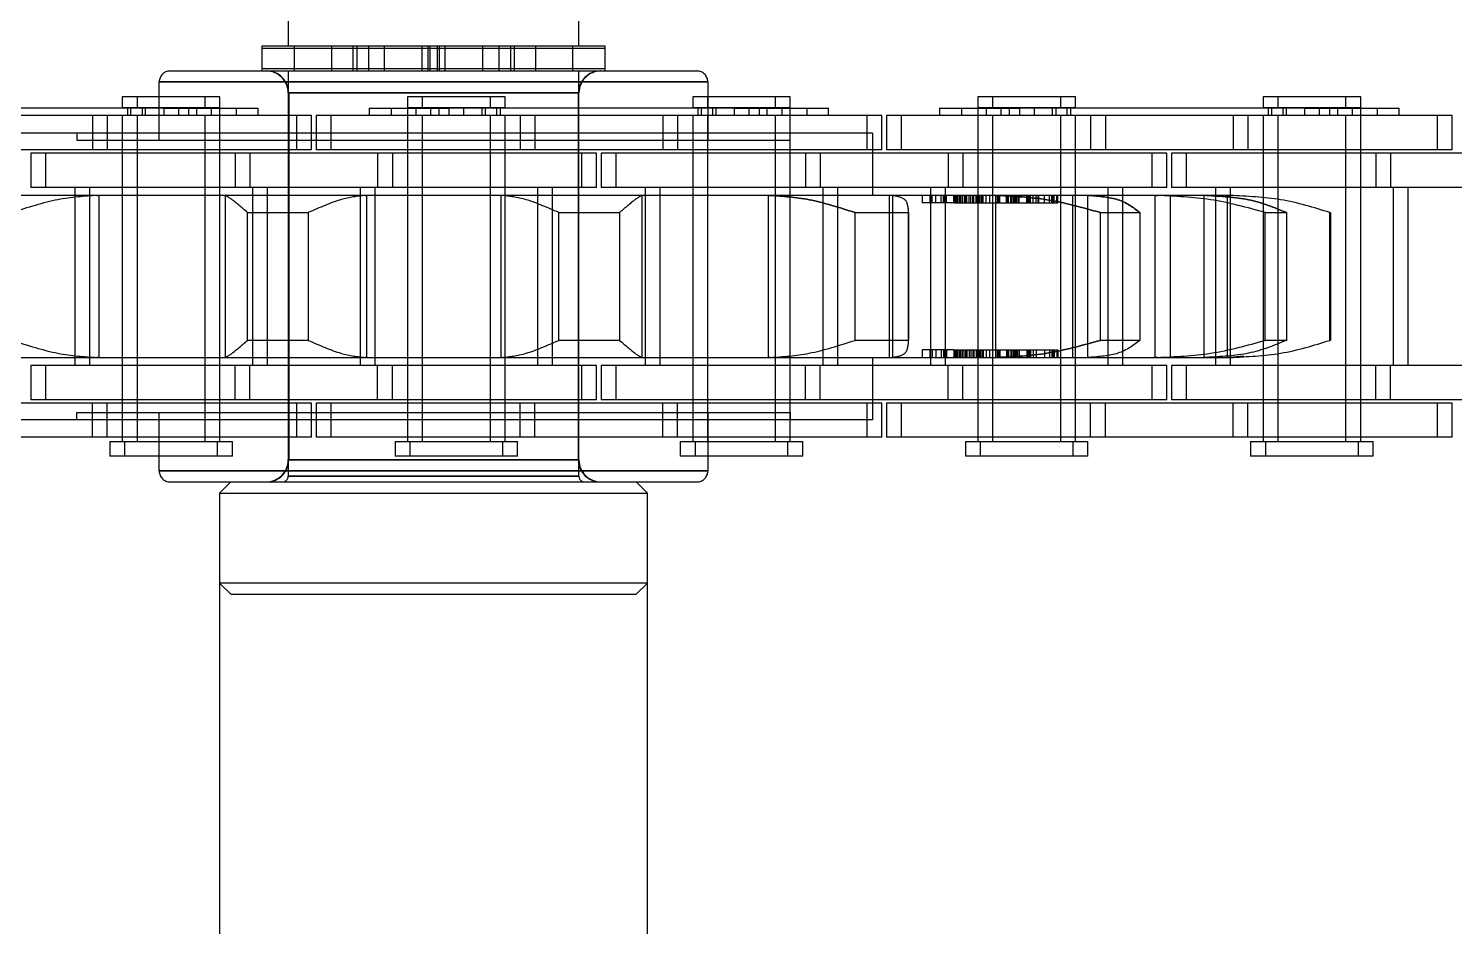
# Model space of a CAD drawing. Header units: metres. Extents: x 0 to 21025, y 0 to 14850.
# Drawn here: x 4193.2 to 4256.7, y 9272.5 to 9312.4 of the extents above; entities that cross this region are included whole.
import ezdxf

# ---------------------------------------------------------------- set-up
doc = ezdxf.new("R2010")
doc.units = ezdxf.units.M
doc.header["$LTSCALE"] = 25
doc.linetypes.add('HIDDEN2', pattern=[4.7625, 3.175, -1.5875])
doc.layers.add('ST1', color=7, linetype='HIDDEN2')

msp = doc.modelspace()

# ---------------------------------------------------------------- linework, layer by layer
at = {"layer": 'ST1'}
for p, q in [((4204.774, 9315.884), (4204.774, 9311.629)), ((4217.724, 9311.629), (4217.724, 9315.884)), ((4218.892, 9311.629), (4203.605, 9311.629)), ((4203.605, 9311.629), (4203.605, 9310.629)), ((4218.892, 9311.529), (4203.605, 9311.529)), ((4205.049, 9311.629), (4205.049, 9310.529)), ((4205.049, 9311.629), (4205.049, 9310.629)), ((4206.702, 9311.629), (4206.702, 9310.629)), ((4206.702, 9311.529), (4206.702, 9310.529)), ((4207.653, 9311.629), (4207.653, 9310.629)), ((4207.653, 9311.529), (4207.653, 9310.529)), ((4207.828, 9311.629), (4207.828, 9310.629)), ((4207.828, 9311.529), (4207.828, 9310.529)), ((4208.345, 9311.629), (4208.345, 9310.629)), ((4208.345, 9311.529), (4208.345, 9310.529)), ((4209.049, 9311.629), (4209.049, 9310.629)), ((4210.749, 9310.629), (4210.749, 9311.629)), ((4210.999, 9311.629), (4210.999, 9310.629)), ((4211.087, 9311.629), (4211.087, 9310.629)), ((4211.41, 9311.629), (4211.41, 9310.629)), ((4211.499, 9311.629), (4211.499, 9310.629)), ((4211.749, 9311.629), (4211.749, 9310.629)), ((4213.449, 9310.629), (4213.449, 9311.629)), ((4214.153, 9311.629), (4214.153, 9310.629)), ((4214.153, 9311.529), (4214.153, 9310.529)), ((4214.67, 9311.629), (4214.67, 9310.629)), ((4214.67, 9311.529), (4214.67, 9310.529)), ((4214.845, 9311.629), (4214.845, 9310.629)), ((4214.845, 9311.529), (4214.845, 9310.529)), ((4215.796, 9311.629), (4215.796, 9310.629)), ((4215.796, 9311.529), (4215.796, 9310.529)), ((4217.449, 9310.529), (4217.449, 9311.629)), ((4217.449, 9310.629), (4217.449, 9311.629)), ((4218.892, 9310.629), (4218.892, 9311.629)), ((4199.522, 9310.529), (4222.975, 9310.529)), ((4218.892, 9310.629), (4203.605, 9310.629)), ((4203.605, 9310.629), (4203.605, 9310.529)), ((4204.774, 9310.529), (4204.774, 9292.489)), ((4209.049, 9310.629), (4209.049, 9310.529)), ((4210.749, 9310.529), (4210.749, 9310.629)), ((4210.999, 9310.629), (4210.999, 9310.529)), ((4211.087, 9310.629), (4211.087, 9310.529)), ((4211.41, 9310.629), (4211.41, 9310.529)), ((4211.499, 9310.629), (4211.499, 9310.529)), ((4211.749, 9310.629), (4211.749, 9310.529)), ((4213.449, 9310.529), (4213.449, 9310.629)), ((4217.724, 9292.489), (4217.724, 9310.529)), ((4218.892, 9310.529), (4218.892, 9310.629)), ((4199.034, 9310.04), (4223.464, 9310.04)), ((4199.034, 9307.44), (4199.034, 9310.04)), ((4223.464, 9310.04), (4199.034, 9310.04)), ((4199.034, 9310.04), (4223.464, 9310.04)), ((4223.464, 9310.04), (4199.034, 9310.04)), ((4223.464, 9310.04), (4223.464, 9307.44)), ((4201.08, 9309.384), (4197.39, 9309.384)), ((4197.39, 9309.384), (4197.39, 9308.91)), ((4198.045, 9309.384), (4198.045, 9308.91)), ((4201.735, 9309.384), (4201.08, 9309.384)), ((4201.08, 9308.91), (4201.08, 9309.384)), ((4201.735, 9308.91), (4201.735, 9309.384)), ((4204.774, 9309.551), (4204.774, 9293.216)), ((4217.699, 9309.551), (4204.798, 9309.551)), ((4204.798, 9309.551), (4204.798, 9293.216)), ((4204.798, 9309.551), (4217.699, 9309.551)), ((4217.699, 9309.551), (4204.798, 9309.551)), ((4204.798, 9309.551), (4217.699, 9309.551)), ((4213.78, 9309.384), (4210.09, 9309.384)), ((4210.09, 9309.384), (4210.09, 9308.91)), ((4210.745, 9309.384), (4210.745, 9308.91)), ((4214.435, 9309.384), (4213.78, 9309.384)), ((4213.78, 9308.91), (4213.78, 9309.384)), ((4214.435, 9308.91), (4214.435, 9309.384)), ((4217.699, 9293.216), (4217.699, 9309.551)), ((4217.724, 9293.216), (4217.724, 9309.551)), ((4226.48, 9309.384), (4222.79, 9309.384)), ((4222.79, 9309.384), (4222.79, 9308.91)), ((4223.445, 9309.384), (4223.445, 9308.91)), ((4227.135, 9309.384), (4226.48, 9309.384)), ((4226.48, 9308.91), (4226.48, 9309.384)), ((4227.135, 9308.91), (4227.135, 9309.384)), ((4239.18, 9309.384), (4235.49, 9309.384)), ((4235.49, 9309.384), (4235.49, 9308.91)), ((4236.145, 9309.384), (4236.145, 9308.91)), ((4239.835, 9309.384), (4239.18, 9309.384)), ((4239.18, 9308.91), (4239.18, 9309.384)), ((4239.835, 9308.91), (4239.835, 9309.384)), ((4251.88, 9309.384), (4248.19, 9309.384)), ((4248.19, 9309.384), (4248.19, 9308.91)), ((4248.845, 9309.384), (4248.845, 9308.91)), ((4252.535, 9309.384), (4251.88, 9309.384)), ((4251.88, 9308.91), (4251.88, 9309.384)), ((4252.535, 9308.91), (4252.535, 9309.384)), ((4199.235, 9308.873), (4186.535, 9308.873)), ((4196.06, 9308.541), (4189.71, 9308.541)), ((4196.06, 9308.541), (4196.06, 9307.021)), ((4205.155, 9308.541), (4196.06, 9308.541)), ((4196.715, 9308.541), (4196.715, 9307.021)), ((4197.39, 9308.91), (4201.08, 9308.91)), ((4197.39, 9308.541), (4197.39, 9307.021)), ((4197.39, 9308.541), (4197.39, 9294.042)), ((4197.616, 9308.873), (4197.616, 9308.541)), ((4197.759, 9308.91), (4197.759, 9308.541)), ((4198.045, 9308.541), (4198.045, 9307.021)), ((4198.045, 9308.541), (4198.045, 9294.042)), ((4198.271, 9308.873), (4198.271, 9308.541)), ((4198.414, 9308.91), (4198.414, 9308.541)), ((4199.235, 9308.873), (4199.235, 9308.541)), ((4199.235, 9308.873), (4202.466, 9308.873)), ((4199.89, 9308.873), (4199.89, 9308.541)), ((4200.342, 9308.873), (4200.342, 9308.541)), ((4200.711, 9308.541), (4200.711, 9308.91)), ((4201.08, 9308.91), (4201.735, 9308.91)), ((4201.08, 9307.021), (4201.08, 9308.541)), ((4201.08, 9294.042), (4201.08, 9308.541)), ((4201.366, 9308.541), (4201.366, 9308.91)), ((4201.735, 9307.021), (4201.735, 9308.873)), ((4201.735, 9294.042), (4201.735, 9308.541)), ((4202.466, 9308.873), (4202.466, 9308.541)), ((4202.466, 9308.873), (4203.442, 9308.873)), ((4203.442, 9308.541), (4203.442, 9308.873)), ((4205.81, 9308.541), (4205.155, 9308.541)), ((4205.155, 9307.021), (4205.155, 9308.541)), ((4205.81, 9307.021), (4205.81, 9308.541)), ((4215.11, 9308.541), (4206.015, 9308.541)), ((4206.015, 9308.541), (4206.015, 9307.021)), ((4206.67, 9308.541), (4206.67, 9307.021)), ((4208.383, 9308.873), (4211.935, 9308.873)), ((4208.383, 9308.873), (4208.383, 9308.541)), ((4209.359, 9308.873), (4209.359, 9308.541)), ((4210.09, 9308.91), (4213.78, 9308.91)), ((4210.09, 9308.873), (4210.09, 9307.021)), ((4210.09, 9308.541), (4210.09, 9294.042)), ((4210.459, 9308.91), (4210.459, 9308.541)), ((4210.745, 9308.541), (4210.745, 9307.021)), ((4210.745, 9308.541), (4210.745, 9294.042)), ((4211.114, 9308.91), (4211.114, 9308.541)), ((4211.483, 9308.873), (4211.483, 9308.541)), ((4211.935, 9308.873), (4211.935, 9308.541)), ((4224.635, 9308.873), (4211.935, 9308.873)), ((4212.59, 9308.873), (4212.59, 9308.541)), ((4213.411, 9308.541), (4213.411, 9308.91)), ((4213.554, 9308.873), (4213.554, 9308.541)), ((4213.78, 9308.91), (4214.435, 9308.91)), ((4213.78, 9307.021), (4213.78, 9308.541)), ((4213.78, 9294.042), (4213.78, 9308.541)), ((4214.066, 9308.541), (4214.066, 9308.91)), ((4214.209, 9308.873), (4214.209, 9308.541)), ((4214.435, 9307.021), (4214.435, 9308.541)), ((4214.435, 9294.042), (4214.435, 9308.541)), ((4215.11, 9308.541), (4215.11, 9307.021)), ((4221.46, 9308.541), (4215.11, 9308.541)), ((4215.765, 9308.541), (4215.765, 9307.021)), ((4221.46, 9308.541), (4221.46, 9307.021)), ((4230.555, 9308.541), (4221.46, 9308.541)), ((4222.115, 9308.541), (4222.115, 9307.021)), ((4222.79, 9308.91), (4226.48, 9308.91)), ((4222.79, 9308.541), (4222.79, 9307.021)), ((4222.79, 9308.541), (4222.79, 9294.042)), ((4223.016, 9308.873), (4223.016, 9308.541)), ((4223.159, 9308.91), (4223.159, 9308.541)), ((4223.445, 9308.541), (4223.445, 9307.021)), ((4223.445, 9308.541), (4223.445, 9294.042)), ((4223.671, 9308.873), (4223.671, 9308.541)), ((4223.814, 9308.91), (4223.814, 9308.541)), ((4224.635, 9308.873), (4224.635, 9308.541)), ((4224.635, 9308.873), (4227.866, 9308.873)), ((4225.29, 9308.873), (4225.29, 9308.541)), ((4225.742, 9308.873), (4225.742, 9308.541)), ((4226.111, 9308.541), (4226.111, 9308.91)), ((4226.48, 9308.91), (4227.135, 9308.91)), ((4226.48, 9307.021), (4226.48, 9308.541)), ((4226.48, 9294.042), (4226.48, 9308.541)), ((4226.766, 9308.541), (4226.766, 9308.91)), ((4227.135, 9307.021), (4227.135, 9308.873)), ((4227.135, 9294.042), (4227.135, 9308.541)), ((4227.866, 9308.873), (4227.866, 9308.541)), ((4227.866, 9308.873), (4228.842, 9308.873)), ((4228.842, 9308.541), (4228.842, 9308.873)), ((4231.21, 9308.541), (4230.555, 9308.541)), ((4230.555, 9307.021), (4230.555, 9308.541)), ((4231.21, 9307.021), (4231.21, 9308.541)), ((4240.51, 9308.541), (4231.415, 9308.541)), ((4231.415, 9308.541), (4231.415, 9307.021)), ((4232.07, 9308.541), (4232.07, 9307.021)), ((4233.783, 9308.873), (4237.335, 9308.873)), ((4233.783, 9308.873), (4233.783, 9308.541)), ((4234.759, 9308.873), (4234.759, 9308.541)), ((4235.49, 9308.91), (4239.18, 9308.91)), ((4235.49, 9308.873), (4235.49, 9307.021)), ((4235.49, 9308.541), (4235.49, 9294.042)), ((4235.859, 9308.91), (4235.859, 9308.541)), ((4236.145, 9308.541), (4236.145, 9307.021)), ((4236.145, 9308.541), (4236.145, 9294.042)), ((4236.514, 9308.91), (4236.514, 9308.541)), ((4236.883, 9308.873), (4236.883, 9308.541)), ((4237.335, 9308.873), (4237.335, 9308.541)), ((4250.035, 9308.873), (4237.335, 9308.873)), ((4237.99, 9308.873), (4237.99, 9308.541)), ((4238.811, 9308.541), (4238.811, 9308.91)), ((4238.954, 9308.873), (4238.954, 9308.541)), ((4239.18, 9308.91), (4239.835, 9308.91)), ((4239.18, 9307.021), (4239.18, 9308.541)), ((4239.18, 9294.042), (4239.18, 9308.541)), ((4239.466, 9308.541), (4239.466, 9308.91)), ((4239.609, 9308.873), (4239.609, 9308.541)), ((4239.835, 9307.021), (4239.835, 9308.541)), ((4239.835, 9294.042), (4239.835, 9308.541)), ((4240.51, 9308.541), (4240.51, 9307.021)), ((4246.86, 9308.541), (4240.51, 9308.541)), ((4241.165, 9308.541), (4241.165, 9307.021)), ((4246.86, 9308.541), (4246.86, 9307.021)), ((4255.955, 9308.541), (4246.86, 9308.541)), ((4247.515, 9308.541), (4247.515, 9307.021)), ((4248.19, 9308.91), (4251.88, 9308.91)), ((4248.19, 9308.541), (4248.19, 9307.021)), ((4248.19, 9308.541), (4248.19, 9294.042)), ((4248.416, 9308.873), (4248.416, 9308.541)), ((4248.559, 9308.91), (4248.559, 9308.541)), ((4248.845, 9308.541), (4248.845, 9307.021)), ((4248.845, 9308.541), (4248.845, 9294.042)), ((4249.071, 9308.873), (4249.071, 9308.541)), ((4249.214, 9308.91), (4249.214, 9308.541)), ((4250.035, 9308.873), (4250.035, 9308.541)), ((4250.035, 9308.873), (4253.266, 9308.873)), ((4250.69, 9308.873), (4250.69, 9308.541)), ((4251.142, 9308.873), (4251.142, 9308.541)), ((4251.511, 9308.541), (4251.511, 9308.91)), ((4251.88, 9308.91), (4252.535, 9308.91)), ((4251.88, 9307.021), (4251.88, 9308.541)), ((4251.88, 9294.042), (4251.88, 9308.541)), ((4252.166, 9308.541), (4252.166, 9308.91)), ((4252.535, 9307.021), (4252.535, 9308.873)), ((4252.535, 9294.042), (4252.535, 9308.541)), ((4253.266, 9308.873), (4253.266, 9308.541)), ((4253.266, 9308.873), (4254.242, 9308.873)), ((4254.242, 9308.541), (4254.242, 9308.873)), ((4256.61, 9308.541), (4255.955, 9308.541)), ((4255.955, 9307.021), (4255.955, 9308.541)), ((4256.61, 9307.021), (4256.61, 9308.541)), ((4230.793, 9307.759), (4191.705, 9307.759)), ((4195.369, 9307.759), (4195.369, 9307.44)), ((4227.128, 9307.44), (4195.369, 9307.44)), ((4227.128, 9307.44), (4227.128, 9307.759)), ((4230.793, 9307.759), (4230.793, 9304.989)), ((4196.06, 9307.021), (4189.71, 9307.021)), ((4202.41, 9306.869), (4193.315, 9306.869)), ((4193.315, 9306.869), (4193.315, 9305.349)), ((4193.97, 9306.869), (4193.97, 9305.349)), ((4205.155, 9307.021), (4196.06, 9307.021)), ((4197.39, 9306.869), (4197.39, 9305.349)), ((4198.045, 9306.869), (4198.045, 9305.349)), ((4201.08, 9305.349), (4201.08, 9306.869)), ((4201.735, 9305.349), (4201.735, 9306.869)), ((4202.41, 9306.869), (4202.41, 9305.349)), ((4208.76, 9306.869), (4202.41, 9306.869)), ((4203.065, 9306.869), (4203.065, 9305.349)), ((4205.81, 9307.021), (4205.155, 9307.021)), ((4215.11, 9307.021), (4206.015, 9307.021)), ((4208.76, 9306.869), (4208.76, 9305.349)), ((4217.855, 9306.869), (4208.76, 9306.869)), ((4209.415, 9306.869), (4209.415, 9305.349)), ((4210.09, 9306.869), (4210.09, 9305.349)), ((4210.745, 9306.869), (4210.745, 9305.349)), ((4213.78, 9305.349), (4213.78, 9306.869)), ((4214.435, 9305.349), (4214.435, 9306.869)), ((4221.46, 9307.021), (4215.11, 9307.021)), ((4218.51, 9306.869), (4217.855, 9306.869)), ((4217.855, 9305.349), (4217.855, 9306.869)), ((4218.51, 9305.349), (4218.51, 9306.869)), ((4227.81, 9306.869), (4218.715, 9306.869)), ((4218.715, 9306.869), (4218.715, 9305.349)), ((4219.37, 9306.869), (4219.37, 9305.349)), ((4230.555, 9307.021), (4221.46, 9307.021)), ((4222.79, 9306.869), (4222.79, 9305.349)), ((4223.445, 9306.869), (4223.445, 9305.349)), ((4226.48, 9305.349), (4226.48, 9306.869)), ((4227.135, 9305.349), (4227.135, 9306.869)), ((4227.81, 9306.869), (4227.81, 9305.349)), ((4234.16, 9306.869), (4227.81, 9306.869)), ((4228.465, 9306.869), (4228.465, 9305.349)), ((4231.21, 9307.021), (4230.555, 9307.021)), ((4240.51, 9307.021), (4231.415, 9307.021)), ((4234.16, 9306.869), (4234.16, 9305.349)), ((4243.255, 9306.869), (4234.16, 9306.869)), ((4234.815, 9306.869), (4234.815, 9305.349)), ((4235.49, 9306.869), (4235.49, 9305.349)), ((4236.145, 9306.869), (4236.145, 9305.349)), ((4239.18, 9305.349), (4239.18, 9306.869)), ((4239.835, 9305.349), (4239.835, 9306.869)), ((4246.86, 9307.021), (4240.51, 9307.021)), ((4243.91, 9306.869), (4243.255, 9306.869)), ((4243.255, 9305.349), (4243.255, 9306.869)), ((4243.91, 9305.349), (4243.91, 9306.869)), ((4253.21, 9306.869), (4244.115, 9306.869)), ((4244.115, 9306.869), (4244.115, 9305.349)), ((4244.77, 9306.869), (4244.77, 9305.349)), ((4255.955, 9307.021), (4246.86, 9307.021)), ((4248.19, 9306.869), (4248.19, 9305.349)), ((4248.845, 9306.869), (4248.845, 9305.349)), ((4251.88, 9305.349), (4251.88, 9306.869)), ((4252.535, 9305.349), (4252.535, 9306.869)), ((4253.21, 9306.869), (4253.21, 9305.349)), ((4259.56, 9306.869), (4253.21, 9306.869)), ((4253.865, 9306.869), (4253.865, 9305.349)), ((4256.61, 9307.021), (4255.955, 9307.021)), ((4202.41, 9305.349), (4193.315, 9305.349)), ((4195.275, 9305.349), (4195.275, 9297.419)), ((4195.93, 9305.349), (4195.93, 9297.419)), ((4197.39, 9305.349), (4197.39, 9297.419)), ((4198.045, 9305.349), (4198.045, 9297.419)), ((4201.08, 9297.419), (4201.08, 9305.349)), ((4201.735, 9297.419), (4201.735, 9305.349)), ((4208.76, 9305.349), (4202.41, 9305.349)), ((4203.195, 9297.419), (4203.195, 9305.349)), ((4203.85, 9297.419), (4203.85, 9305.349)), ((4207.975, 9305.349), (4207.975, 9297.419)), ((4208.63, 9305.349), (4208.63, 9297.419)), ((4217.855, 9305.349), (4208.76, 9305.349)), ((4210.09, 9305.349), (4210.09, 9297.419)), ((4210.745, 9305.349), (4210.745, 9297.419)), ((4213.78, 9297.419), (4213.78, 9305.349)), ((4214.435, 9297.419), (4214.435, 9305.349)), ((4215.895, 9297.419), (4215.895, 9305.349)), ((4216.55, 9297.419), (4216.55, 9305.349)), ((4218.51, 9305.349), (4217.855, 9305.349)), ((4227.81, 9305.349), (4218.715, 9305.349)), ((4220.675, 9305.349), (4220.675, 9297.419)), ((4221.33, 9305.349), (4221.33, 9297.419)), ((4222.79, 9305.349), (4222.79, 9297.419)), ((4223.445, 9305.349), (4223.445, 9297.419)), ((4226.48, 9297.419), (4226.48, 9305.349)), ((4227.135, 9297.419), (4227.135, 9305.349)), ((4234.16, 9305.349), (4227.81, 9305.349)), ((4228.595, 9297.419), (4228.595, 9305.349)), ((4229.25, 9297.419), (4229.25, 9305.349)), ((4233.375, 9305.349), (4233.375, 9297.419)), ((4234.03, 9305.349), (4234.03, 9297.419)), ((4243.255, 9305.349), (4234.16, 9305.349)), ((4235.49, 9305.349), (4235.49, 9297.419)), ((4236.145, 9305.349), (4236.145, 9297.419)), ((4239.18, 9297.419), (4239.18, 9305.349)), ((4239.835, 9297.419), (4239.835, 9305.349)), ((4241.295, 9297.419), (4241.295, 9305.349)), ((4241.95, 9297.419), (4241.95, 9305.349)), ((4243.91, 9305.349), (4243.255, 9305.349)), ((4253.21, 9305.349), (4244.115, 9305.349)), ((4246.075, 9305.349), (4246.075, 9297.419)), ((4246.73, 9305.349), (4246.73, 9297.419)), ((4248.19, 9305.349), (4248.19, 9297.419)), ((4248.845, 9305.349), (4248.845, 9297.419)), ((4251.88, 9297.419), (4251.88, 9305.349)), ((4252.535, 9297.419), (4252.535, 9305.349)), ((4259.56, 9305.349), (4253.21, 9305.349)), ((4253.995, 9297.419), (4253.995, 9305.349)), ((4254.65, 9297.419), (4254.65, 9305.349)), ((4196.256, 9304.989), (4190.775, 9304.989)), ((4196.344, 9304.989), (4196.256, 9304.989)), ((4196.256, 9304.989), (4196.344, 9304.989)), ((4196.344, 9304.989), (4196.344, 9297.779)), ((4201.967, 9304.989), (4196.344, 9304.989)), ((4201.967, 9304.989), (4201.967, 9297.779)), ((4201.973, 9304.989), (4201.967, 9304.989)), ((4201.967, 9304.989), (4201.973, 9304.989)), ((4208.207, 9304.989), (4201.973, 9304.989)), ((4208.257, 9304.989), (4208.207, 9304.989)), ((4208.207, 9304.989), (4208.257, 9304.989)), ((4208.257, 9304.989), (4208.257, 9297.779)), ((4214.241, 9304.989), (4208.257, 9304.989)), ((4214.241, 9304.989), (4214.241, 9297.779)), ((4214.291, 9304.989), (4214.241, 9304.989)), ((4214.241, 9304.989), (4214.291, 9304.989)), ((4220.524, 9304.989), (4214.291, 9304.989)), ((4220.531, 9304.989), (4220.524, 9304.989)), ((4220.524, 9304.989), (4220.531, 9304.989)), ((4220.531, 9304.989), (4220.531, 9297.779)), ((4226.153, 9304.989), (4220.531, 9304.989)), ((4226.153, 9304.989), (4226.153, 9297.779)), ((4226.241, 9304.989), (4226.153, 9304.989)), ((4226.153, 9304.989), (4226.241, 9304.989)), ((4231.723, 9304.989), (4226.241, 9304.989)), ((4231.535, 9304.989), (4231.535, 9297.779)), ((4231.685, 9304.989), (4231.685, 9297.779)), ((4236.268, 9304.989), (4231.723, 9304.989)), ((4233.01, 9304.989), (4233.01, 9304.654)), ((4233.849, 9304.654), (4233.01, 9304.654)), ((4233.345, 9304.989), (4233.345, 9304.654)), ((4233.447, 9304.654), (4233.447, 9304.989)), ((4233.618, 9304.654), (4233.618, 9304.989)), ((4233.849, 9304.654), (4233.849, 9304.989)), ((4234.002, 9304.654), (4233.849, 9304.654)), ((4233.953, 9304.654), (4233.953, 9304.989)), ((4234.002, 9304.654), (4234.002, 9304.989)), ((4234.417, 9304.654), (4234.002, 9304.654)), ((4234.094, 9304.654), (4234.094, 9304.989)), ((4234.417, 9304.654), (4234.417, 9304.989)), ((4234.417, 9304.654), (4236.846, 9304.654)), ((4234.476, 9304.654), (4234.476, 9304.989)), ((4234.476, 9304.989), (4234.476, 9304.654)), ((4234.527, 9304.654), (4234.527, 9304.989)), ((4234.54, 9304.654), (4234.54, 9304.989)), ((4234.541, 9304.654), (4234.541, 9304.989)), ((4234.598, 9304.654), (4234.598, 9304.989)), ((4234.674, 9304.654), (4234.674, 9304.989)), ((4234.683, 9304.654), (4234.683, 9304.989)), ((4234.714, 9304.654), (4234.714, 9304.989)), ((4234.788, 9304.989), (4234.788, 9304.654)), ((4234.791, 9304.654), (4234.791, 9304.989)), ((4234.799, 9304.654), (4234.799, 9304.989)), ((4234.812, 9304.654), (4234.812, 9304.989)), ((4234.905, 9304.654), (4234.905, 9304.989)), ((4234.925, 9304.654), (4234.925, 9304.989)), ((4234.933, 9304.654), (4234.933, 9304.989)), ((4235.001, 9304.654), (4235.001, 9304.989)), ((4235.094, 9304.654), (4235.094, 9304.989)), ((4235.178, 9304.654), (4235.178, 9304.989)), ((4235.258, 9304.654), (4235.258, 9304.989)), ((4235.307, 9304.654), (4235.307, 9304.989)), ((4235.41, 9304.654), (4235.41, 9304.989)), ((4235.442, 9304.654), (4235.442, 9304.989)), ((4235.445, 9304.654), (4235.445, 9304.989)), ((4235.478, 9304.654), (4235.478, 9304.989)), ((4235.517, 9304.654), (4235.517, 9304.989)), ((4235.551, 9304.654), (4235.551, 9304.989)), ((4235.554, 9304.654), (4235.554, 9304.989)), ((4235.58, 9304.654), (4235.58, 9304.989)), ((4235.584, 9304.654), (4235.584, 9304.989)), ((4235.672, 9304.654), (4235.672, 9304.989)), ((4235.686, 9304.654), (4235.686, 9304.989)), ((4235.702, 9304.654), (4235.702, 9304.989)), ((4235.721, 9304.654), (4235.721, 9304.989)), ((4235.729, 9304.654), (4235.729, 9304.989)), ((4235.862, 9304.654), (4235.862, 9304.989)), ((4236.022, 9304.654), (4236.022, 9304.989)), ((4236.268, 9304.989), (4236.268, 9297.779)), ((4236.383, 9304.989), (4236.268, 9304.989)), ((4236.268, 9304.989), (4236.383, 9304.989)), ((4236.268, 9304.989), (4236.383, 9304.989)), ((4236.383, 9304.989), (4236.268, 9304.989)), ((4236.357, 9304.654), (4236.357, 9304.989)), ((4240.452, 9304.989), (4236.383, 9304.989)), ((4236.405, 9304.654), (4236.405, 9304.989)), ((4236.466, 9304.654), (4236.466, 9304.989)), ((4236.765, 9304.654), (4236.765, 9304.989)), ((4236.807, 9304.654), (4236.807, 9304.989)), ((4236.827, 9304.654), (4236.827, 9304.989)), ((4236.846, 9304.654), (4236.846, 9304.989)), ((4236.846, 9304.654), (4237.236, 9304.654)), ((4236.956, 9304.654), (4236.956, 9304.989)), ((4237.001, 9304.654), (4237.001, 9304.989)), ((4237.082, 9304.654), (4237.082, 9304.989)), ((4237.136, 9304.654), (4237.136, 9304.989)), ((4237.191, 9304.654), (4237.191, 9304.989)), ((4237.208, 9304.654), (4237.208, 9304.989)), ((4237.229, 9304.654), (4237.229, 9304.989)), ((4237.236, 9304.654), (4237.236, 9304.989)), ((4237.236, 9304.654), (4238.084, 9304.654)), ((4237.308, 9304.654), (4237.308, 9304.989)), ((4237.332, 9304.654), (4237.332, 9304.989)), ((4237.667, 9304.654), (4237.667, 9304.989)), ((4237.693, 9304.654), (4237.693, 9304.989)), ((4237.74, 9304.654), (4237.74, 9304.989)), ((4237.778, 9304.654), (4237.778, 9304.989)), ((4237.826, 9304.654), (4237.826, 9304.989)), ((4237.947, 9304.654), (4237.947, 9304.989)), ((4238.084, 9304.654), (4238.084, 9304.989)), ((4238.084, 9304.654), (4238.366, 9304.654)), ((4238.179, 9304.654), (4238.179, 9304.989)), ((4238.2, 9304.654), (4238.2, 9304.989)), ((4238.366, 9304.654), (4238.45, 9304.654)), ((4238.45, 9304.654), (4238.45, 9304.989)), ((4238.45, 9304.654), (4238.775, 9304.654)), ((4238.684, 9304.654), (4238.684, 9304.989)), ((4238.775, 9304.654), (4238.775, 9304.989)), ((4238.775, 9304.654), (4238.811, 9304.654)), ((4238.811, 9304.654), (4238.811, 9304.989)), ((4238.811, 9304.654), (4239.018, 9304.654)), ((4238.853, 9304.654), (4238.853, 9304.989)), ((4238.891, 9304.654), (4238.891, 9304.989)), ((4239.008, 9304.654), (4239.008, 9304.989)), ((4239.018, 9304.654), (4239.018, 9304.989)), ((4239.018, 9304.654), (4239.053, 9304.654)), ((4239.038, 9304.654), (4239.038, 9304.989)), ((4239.053, 9304.654), (4239.053, 9304.989)), ((4239.705, 9304.989), (4239.705, 9297.779)), ((4240.374, 9304.989), (4240.374, 9297.779)), ((4240.452, 9304.989), (4240.374, 9304.989)), ((4240.374, 9304.989), (4240.452, 9304.989)), ((4243.366, 9304.989), (4240.452, 9304.989)), ((4243.366, 9304.989), (4243.366, 9297.779)), ((4243.494, 9304.989), (4243.366, 9304.989)), ((4243.366, 9304.989), (4243.494, 9304.989)), ((4243.366, 9304.989), (4243.494, 9304.989)), ((4243.494, 9304.989), (4243.366, 9304.989)), ((4245.659, 9304.989), (4243.494, 9304.989)), ((4244.052, 9304.989), (4244.052, 9297.779)), ((4245.55, 9304.989), (4245.55, 9297.779)), ((4245.659, 9304.989), (4245.55, 9304.989)), ((4246.589, 9304.989), (4245.659, 9304.989)), ((4246.589, 9304.989), (4246.589, 9297.779)), ((4246.715, 9304.989), (4246.589, 9304.989)), ((4246.589, 9304.989), (4246.715, 9304.989)), ((4246.589, 9304.989), (4246.715, 9304.989)), ((4246.715, 9304.989), (4246.589, 9304.989)), ((4246.856, 9304.989), (4246.715, 9304.989)), ((4202.967, 9304.227), (4205.668, 9304.227)), ((4202.967, 9298.541), (4202.967, 9304.227)), ((4205.668, 9304.227), (4205.668, 9298.541)), ((4216.83, 9304.227), (4219.531, 9304.227)), ((4216.83, 9298.541), (4216.83, 9304.227)), ((4219.531, 9304.227), (4219.531, 9298.541)), ((4230.019, 9304.227), (4232.395, 9304.227)), ((4230.019, 9298.541), (4230.019, 9304.227)), ((4232.395, 9304.227), (4232.395, 9298.541)), ((4232.397, 9298.483), (4232.397, 9304.284)), ((4232.397, 9304.284), (4232.397, 9304.284)), ((4240.945, 9298.541), (4240.945, 9304.227)), ((4240.945, 9304.227), (4242.708, 9304.227)), ((4242.708, 9304.227), (4242.708, 9298.541)), ((4248.289, 9304.227), (4249.227, 9304.227)), ((4248.289, 9298.541), (4248.289, 9304.227)), ((4249.227, 9304.227), (4249.227, 9298.541)), ((4251.165, 9304.227), (4251.189, 9304.227)), ((4251.165, 9298.541), (4251.165, 9304.227)), ((4251.189, 9304.227), (4251.189, 9298.541)), ((4205.668, 9298.541), (4202.967, 9298.541)), ((4219.531, 9298.541), (4216.83, 9298.541)), ((4232.395, 9298.541), (4230.019, 9298.541)), ((4232.397, 9298.483), (4232.397, 9298.483)), ((4242.708, 9298.541), (4240.945, 9298.541)), ((4249.227, 9298.541), (4248.289, 9298.541)), ((4251.189, 9298.541), (4251.165, 9298.541)), ((4190.775, 9297.779), (4196.256, 9297.779)), ((4196.256, 9297.779), (4196.344, 9297.779)), ((4196.344, 9297.779), (4196.256, 9297.779)), ((4196.344, 9297.779), (4201.967, 9297.779)), ((4201.967, 9297.779), (4201.973, 9297.779)), ((4201.973, 9297.779), (4201.967, 9297.779)), ((4201.973, 9297.779), (4208.207, 9297.779)), ((4208.207, 9297.779), (4208.257, 9297.779)), ((4208.257, 9297.779), (4208.207, 9297.779)), ((4208.257, 9297.779), (4214.241, 9297.779)), ((4214.241, 9297.779), (4214.291, 9297.779)), ((4214.291, 9297.779), (4214.241, 9297.779)), ((4214.291, 9297.779), (4220.524, 9297.779)), ((4220.524, 9297.779), (4220.531, 9297.779)), ((4220.531, 9297.779), (4220.524, 9297.779)), ((4220.531, 9297.779), (4226.153, 9297.779)), ((4226.153, 9297.779), (4226.241, 9297.779)), ((4226.241, 9297.779), (4226.153, 9297.779)), ((4226.241, 9297.779), (4231.723, 9297.779)), ((4230.793, 9297.779), (4230.793, 9295.009)), ((4231.723, 9297.779), (4236.268, 9297.779)), ((4233.849, 9298.113), (4233.01, 9298.113)), ((4233.01, 9298.113), (4233.01, 9297.779)), ((4233.345, 9298.113), (4233.345, 9297.779)), ((4233.447, 9298.113), (4233.447, 9297.779)), ((4233.618, 9298.113), (4233.618, 9297.779)), ((4234.002, 9298.113), (4233.849, 9298.113)), ((4233.849, 9298.113), (4233.849, 9297.779)), ((4233.953, 9298.113), (4233.953, 9297.779)), ((4234.417, 9298.113), (4234.002, 9298.113)), ((4234.002, 9298.113), (4234.002, 9297.779)), ((4234.094, 9298.113), (4234.094, 9297.779)), ((4234.417, 9298.113), (4236.846, 9298.113)), ((4234.417, 9298.113), (4234.417, 9297.779)), ((4234.476, 9298.113), (4234.476, 9297.779)), ((4234.476, 9298.113), (4234.476, 9297.779)), ((4234.527, 9298.113), (4234.527, 9297.779)), ((4234.54, 9298.113), (4234.54, 9297.779)), ((4234.541, 9298.113), (4234.541, 9297.779)), ((4234.598, 9298.113), (4234.598, 9297.779)), ((4234.674, 9298.113), (4234.674, 9297.779)), ((4234.683, 9298.113), (4234.683, 9297.779)), ((4234.714, 9298.113), (4234.714, 9297.779)), ((4234.788, 9298.113), (4234.788, 9297.779)), ((4234.791, 9298.113), (4234.791, 9297.779)), ((4234.799, 9298.113), (4234.799, 9297.779)), ((4234.812, 9298.113), (4234.812, 9297.779)), ((4234.905, 9298.113), (4234.905, 9297.779)), ((4234.925, 9298.113), (4234.925, 9297.779)), ((4234.933, 9298.113), (4234.933, 9297.779)), ((4235.001, 9298.113), (4235.001, 9297.779)), ((4235.094, 9298.113), (4235.094, 9297.779)), ((4235.178, 9298.113), (4235.178, 9297.779)), ((4235.258, 9298.113), (4235.258, 9297.779)), ((4235.307, 9298.113), (4235.307, 9297.779)), ((4235.41, 9298.113), (4235.41, 9297.779)), ((4235.442, 9298.113), (4235.442, 9297.779)), ((4235.445, 9298.113), (4235.445, 9297.779)), ((4235.478, 9298.113), (4235.478, 9297.779)), ((4235.517, 9298.113), (4235.517, 9297.779)), ((4235.551, 9298.113), (4235.551, 9297.779)), ((4235.554, 9298.113), (4235.554, 9297.779)), ((4235.58, 9298.113), (4235.58, 9297.779)), ((4235.584, 9298.113), (4235.584, 9297.779)), ((4235.672, 9298.113), (4235.672, 9297.779)), ((4235.686, 9298.113), (4235.686, 9297.779)), ((4235.702, 9298.113), (4235.702, 9297.779)), ((4235.721, 9298.113), (4235.721, 9297.779)), ((4235.729, 9298.113), (4235.729, 9297.779)), ((4235.862, 9298.113), (4235.862, 9297.779)), ((4236.022, 9297.779), (4236.022, 9298.113)), ((4236.268, 9297.779), (4236.383, 9297.779)), ((4236.383, 9297.779), (4236.268, 9297.779)), ((4236.383, 9297.779), (4236.268, 9297.779)), ((4236.357, 9297.779), (4236.357, 9298.113)), ((4236.383, 9297.779), (4240.452, 9297.779)), ((4236.405, 9298.113), (4236.405, 9297.779)), ((4236.466, 9298.113), (4236.466, 9297.779)), ((4236.765, 9298.113), (4236.765, 9297.779)), ((4236.807, 9298.113), (4236.807, 9297.779)), ((4236.827, 9298.113), (4236.827, 9297.779)), ((4236.846, 9298.113), (4237.236, 9298.113)), ((4236.846, 9298.113), (4236.846, 9297.779)), ((4236.956, 9298.113), (4236.956, 9297.779)), ((4237.001, 9298.113), (4237.001, 9297.779)), ((4237.082, 9298.113), (4237.082, 9297.779)), ((4237.136, 9298.113), (4237.136, 9297.779)), ((4237.191, 9298.113), (4237.191, 9297.779)), ((4237.208, 9298.113), (4237.208, 9297.779)), ((4237.229, 9298.113), (4237.229, 9297.779)), ((4237.236, 9298.113), (4238.084, 9298.113)), ((4237.236, 9298.113), (4237.236, 9297.779)), ((4237.308, 9298.113), (4237.308, 9297.779)), ((4237.332, 9298.113), (4237.332, 9297.779)), ((4237.667, 9298.113), (4237.667, 9297.779)), ((4237.693, 9298.113), (4237.693, 9297.779)), ((4237.74, 9298.113), (4237.74, 9297.779)), ((4237.778, 9298.113), (4237.778, 9297.779)), ((4237.826, 9298.113), (4237.826, 9297.779)), ((4237.947, 9298.113), (4237.947, 9297.779)), ((4238.084, 9298.113), (4238.084, 9297.779)), ((4238.084, 9298.113), (4238.366, 9298.113)), ((4238.366, 9298.113), (4238.45, 9298.113)), ((4238.45, 9298.113), (4238.45, 9297.779)), ((4238.45, 9298.113), (4238.775, 9298.113)), ((4238.684, 9298.113), (4238.684, 9297.779)), ((4238.775, 9298.113), (4238.811, 9298.113)), ((4238.775, 9298.113), (4238.775, 9297.779)), ((4238.811, 9298.113), (4238.811, 9297.779)), ((4238.811, 9298.113), (4239.018, 9298.113)), ((4238.853, 9298.113), (4238.853, 9297.779)), ((4238.891, 9298.113), (4238.891, 9297.779)), ((4239.008, 9298.113), (4239.008, 9297.779)), ((4239.018, 9298.113), (4239.018, 9297.779)), ((4239.018, 9298.113), (4239.053, 9298.113)), ((4239.038, 9298.113), (4239.038, 9297.779)), ((4239.053, 9298.113), (4239.053, 9297.779)), ((4240.374, 9297.779), (4240.452, 9297.779)), ((4240.452, 9297.779), (4240.374, 9297.779)), ((4240.452, 9297.779), (4243.366, 9297.779)), ((4243.366, 9297.779), (4243.494, 9297.779)), ((4243.494, 9297.779), (4243.366, 9297.779)), ((4243.494, 9297.779), (4243.366, 9297.779)), ((4243.366, 9297.779), (4243.494, 9297.779)), ((4243.494, 9297.779), (4245.659, 9297.779)), ((4245.55, 9297.779), (4245.659, 9297.779)), ((4245.659, 9297.779), (4245.55, 9297.779)), ((4245.659, 9297.779), (4246.589, 9297.779)), ((4246.589, 9297.779), (4246.715, 9297.779)), ((4246.715, 9297.779), (4246.589, 9297.779)), ((4246.715, 9297.779), (4246.589, 9297.779)), ((4246.589, 9297.779), (4246.715, 9297.779)), ((4247.33, 9297.831), (4246.715, 9297.779)), ((4246.715, 9297.779), (4246.856, 9297.779)), ((4247.336, 9297.788), (4246.856, 9297.779)), ((4202.41, 9297.419), (4193.315, 9297.419)), ((4193.315, 9297.419), (4193.315, 9295.899)), ((4193.97, 9297.419), (4193.97, 9295.899)), ((4197.39, 9297.419), (4197.39, 9295.899)), ((4198.045, 9297.419), (4198.045, 9295.899)), ((4201.08, 9295.899), (4201.08, 9297.419)), ((4201.735, 9295.899), (4201.735, 9297.419)), ((4202.41, 9295.899), (4202.41, 9297.419)), ((4208.76, 9297.419), (4202.41, 9297.419)), ((4203.065, 9295.899), (4203.065, 9297.419)), ((4208.76, 9295.899), (4208.76, 9297.419)), ((4217.855, 9297.419), (4208.76, 9297.419)), ((4209.415, 9295.899), (4209.415, 9297.419)), ((4210.09, 9297.419), (4210.09, 9295.899)), ((4210.745, 9297.419), (4210.745, 9295.899)), ((4213.78, 9295.899), (4213.78, 9297.419)), ((4214.435, 9295.899), (4214.435, 9297.419)), ((4218.51, 9297.419), (4217.855, 9297.419)), ((4217.855, 9295.899), (4217.855, 9297.419)), ((4218.51, 9295.899), (4218.51, 9297.419)), ((4227.81, 9297.419), (4218.715, 9297.419)), ((4218.715, 9297.419), (4218.715, 9295.899)), ((4219.37, 9297.419), (4219.37, 9295.899)), ((4222.79, 9297.419), (4222.79, 9295.899)), ((4223.445, 9297.419), (4223.445, 9295.899)), ((4226.48, 9295.899), (4226.48, 9297.419)), ((4227.135, 9295.899), (4227.135, 9297.419)), ((4227.81, 9295.899), (4227.81, 9297.419)), ((4234.16, 9297.419), (4227.81, 9297.419)), ((4228.465, 9295.899), (4228.465, 9297.419)), ((4234.16, 9295.899), (4234.16, 9297.419)), ((4243.255, 9297.419), (4234.16, 9297.419)), ((4234.815, 9295.899), (4234.815, 9297.419)), ((4235.49, 9297.419), (4235.49, 9295.899)), ((4236.145, 9297.419), (4236.145, 9295.899)), ((4239.18, 9295.899), (4239.18, 9297.419)), ((4239.835, 9295.899), (4239.835, 9297.419)), ((4243.91, 9297.419), (4243.255, 9297.419)), ((4243.255, 9295.899), (4243.255, 9297.419)), ((4243.91, 9295.899), (4243.91, 9297.419)), ((4253.21, 9297.419), (4244.115, 9297.419)), ((4244.115, 9297.419), (4244.115, 9295.899)), ((4244.77, 9297.419), (4244.77, 9295.899)), ((4248.19, 9297.419), (4248.19, 9295.899)), ((4248.845, 9297.419), (4248.845, 9295.899)), ((4251.88, 9295.899), (4251.88, 9297.419)), ((4252.535, 9295.899), (4252.535, 9297.419)), ((4253.21, 9295.899), (4253.21, 9297.419)), ((4259.56, 9297.419), (4253.21, 9297.419)), ((4253.865, 9295.899), (4253.865, 9297.419)), ((4202.41, 9295.899), (4193.315, 9295.899)), ((4208.76, 9295.899), (4202.41, 9295.899)), ((4217.855, 9295.899), (4208.76, 9295.899)), ((4218.51, 9295.899), (4217.855, 9295.899)), ((4227.81, 9295.899), (4218.715, 9295.899)), ((4234.16, 9295.899), (4227.81, 9295.899)), ((4243.255, 9295.899), (4234.16, 9295.899)), ((4243.91, 9295.899), (4243.255, 9295.899)), ((4253.21, 9295.899), (4244.115, 9295.899)), ((4259.56, 9295.899), (4253.21, 9295.899)), ((4196.06, 9295.747), (4189.71, 9295.747)), ((4195.369, 9295.009), (4195.369, 9295.327)), ((4195.369, 9295.327), (4227.128, 9295.327)), ((4196.06, 9294.227), (4196.06, 9295.747)), ((4205.155, 9295.747), (4196.06, 9295.747)), ((4196.715, 9294.227), (4196.715, 9295.747)), ((4197.39, 9295.747), (4197.39, 9294.227)), ((4198.045, 9295.747), (4198.045, 9294.227)), ((4199.034, 9292.727), (4199.034, 9295.327)), ((4201.08, 9294.227), (4201.08, 9295.747)), ((4201.735, 9294.227), (4201.735, 9295.747)), ((4205.81, 9295.747), (4205.155, 9295.747)), ((4205.155, 9294.227), (4205.155, 9295.747)), ((4205.81, 9294.227), (4205.81, 9295.747)), ((4215.11, 9295.747), (4206.015, 9295.747)), ((4206.015, 9295.747), (4206.015, 9294.227)), ((4206.67, 9295.747), (4206.67, 9294.227)), ((4210.09, 9295.747), (4210.09, 9294.227)), ((4210.745, 9295.747), (4210.745, 9294.227)), ((4213.78, 9294.227), (4213.78, 9295.747)), ((4214.435, 9294.227), (4214.435, 9295.747)), ((4215.11, 9294.227), (4215.11, 9295.747)), ((4221.46, 9295.747), (4215.11, 9295.747)), ((4215.765, 9294.227), (4215.765, 9295.747)), ((4221.46, 9294.227), (4221.46, 9295.747)), ((4230.555, 9295.747), (4221.46, 9295.747)), ((4222.115, 9294.227), (4222.115, 9295.747)), ((4222.79, 9295.747), (4222.79, 9294.227)), ((4223.445, 9295.747), (4223.445, 9294.227)), ((4223.464, 9295.327), (4223.464, 9292.727)), ((4226.48, 9294.227), (4226.48, 9295.747)), ((4227.128, 9295.327), (4227.128, 9295.009)), ((4227.135, 9294.227), (4227.135, 9295.747)), ((4231.21, 9295.747), (4230.555, 9295.747)), ((4230.555, 9294.227), (4230.555, 9295.747)), ((4231.21, 9294.227), (4231.21, 9295.747)), ((4240.51, 9295.747), (4231.415, 9295.747)), ((4231.415, 9295.747), (4231.415, 9294.227)), ((4232.07, 9295.747), (4232.07, 9294.227)), ((4235.49, 9295.747), (4235.49, 9294.227)), ((4236.145, 9295.747), (4236.145, 9294.227)), ((4239.18, 9294.227), (4239.18, 9295.747)), ((4239.835, 9294.227), (4239.835, 9295.747)), ((4240.51, 9294.227), (4240.51, 9295.747)), ((4246.86, 9295.747), (4240.51, 9295.747)), ((4241.165, 9294.227), (4241.165, 9295.747)), ((4246.86, 9294.227), (4246.86, 9295.747)), ((4255.955, 9295.747), (4246.86, 9295.747)), ((4247.515, 9294.227), (4247.515, 9295.747)), ((4248.19, 9295.747), (4248.19, 9294.227)), ((4248.845, 9295.747), (4248.845, 9294.227)), ((4251.88, 9294.227), (4251.88, 9295.747)), ((4252.535, 9294.227), (4252.535, 9295.747)), ((4256.61, 9295.747), (4255.955, 9295.747)), ((4255.955, 9294.227), (4255.955, 9295.747)), ((4256.61, 9294.227), (4256.61, 9295.747)), ((4230.793, 9295.009), (4191.705, 9295.009)), ((4196.06, 9294.227), (4189.71, 9294.227)), ((4205.155, 9294.227), (4196.06, 9294.227)), ((4196.836, 9294.042), (4201.633, 9294.042)), ((4196.836, 9294.042), (4196.836, 9293.384)), ((4197.492, 9294.042), (4197.492, 9293.384)), ((4201.633, 9294.042), (4202.289, 9294.042)), ((4201.633, 9293.384), (4201.633, 9294.042)), ((4202.289, 9293.384), (4202.289, 9294.042)), ((4205.81, 9294.227), (4205.155, 9294.227)), ((4215.11, 9294.227), (4206.015, 9294.227)), ((4209.536, 9294.042), (4214.333, 9294.042)), ((4209.536, 9294.042), (4209.536, 9293.384)), ((4210.192, 9294.042), (4210.192, 9293.384)), ((4214.333, 9294.042), (4214.989, 9294.042)), ((4214.333, 9293.384), (4214.333, 9294.042)), ((4214.989, 9293.384), (4214.989, 9294.042)), ((4221.46, 9294.227), (4215.11, 9294.227)), ((4230.555, 9294.227), (4221.46, 9294.227)), ((4222.236, 9294.042), (4227.033, 9294.042)), ((4222.236, 9294.042), (4222.236, 9293.384)), ((4222.892, 9294.042), (4222.892, 9293.384)), ((4227.033, 9294.042), (4227.689, 9294.042)), ((4227.033, 9293.384), (4227.033, 9294.042)), ((4227.689, 9293.384), (4227.689, 9294.042)), ((4231.21, 9294.227), (4230.555, 9294.227)), ((4240.51, 9294.227), (4231.415, 9294.227)), ((4234.936, 9294.042), (4239.733, 9294.042)), ((4234.936, 9294.042), (4234.936, 9293.384)), ((4235.591, 9294.042), (4235.591, 9293.384)), ((4239.733, 9294.042), (4240.388, 9294.042)), ((4239.733, 9293.384), (4239.733, 9294.042)), ((4240.388, 9293.384), (4240.388, 9294.042)), ((4246.86, 9294.227), (4240.51, 9294.227)), ((4255.955, 9294.227), (4246.86, 9294.227)), ((4247.636, 9294.042), (4252.433, 9294.042)), ((4247.636, 9294.042), (4247.636, 9293.384)), ((4248.291, 9294.042), (4248.291, 9293.384)), ((4252.433, 9294.042), (4253.088, 9294.042)), ((4252.433, 9293.384), (4252.433, 9294.042)), ((4253.088, 9293.384), (4253.088, 9294.042)), ((4256.61, 9294.227), (4255.955, 9294.227)), ((4201.633, 9293.384), (4196.836, 9293.384)), ((4202.289, 9293.384), (4201.633, 9293.384)), ((4214.333, 9293.384), (4209.536, 9293.384)), ((4214.989, 9293.384), (4214.333, 9293.384)), ((4227.033, 9293.384), (4222.236, 9293.384)), ((4227.689, 9293.384), (4227.033, 9293.384)), ((4239.733, 9293.384), (4234.936, 9293.384)), ((4240.388, 9293.384), (4239.733, 9293.384)), ((4252.433, 9293.384), (4247.636, 9293.384)), ((4253.088, 9293.384), (4252.433, 9293.384)), ((4199.034, 9292.727), (4223.464, 9292.727)), ((4223.464, 9292.727), (4199.034, 9292.727)), ((4199.034, 9292.727), (4223.464, 9292.727)), ((4223.464, 9292.727), (4199.034, 9292.727)), ((4217.699, 9293.216), (4204.798, 9293.216)), ((4204.798, 9293.216), (4217.699, 9293.216)), ((4217.699, 9293.216), (4204.798, 9293.216)), ((4204.798, 9293.216), (4217.699, 9293.216)), ((4199.522, 9292.239), (4222.975, 9292.239)), ((4202.224, 9292.239), (4201.724, 9291.739)), ((4217.724, 9292.489), (4204.774, 9292.489)), ((4204.774, 9292.489), (4217.724, 9292.489)), ((4220.774, 9291.739), (4220.274, 9292.239)), ((4201.724, 9291.739), (4220.774, 9291.739)), ((4201.724, 9291.739), (4201.724, 9287.739)), ((4220.774, 9287.739), (4220.774, 9291.739)), ((4220.774, 9287.739), (4201.724, 9287.739)), ((4201.724, 9287.739), (4202.224, 9287.239)), ((4201.724, 9287.739), (4201.724, 9261.149)), ((4220.274, 9287.239), (4220.774, 9287.739)), ((4220.774, 9261.149), (4220.774, 9287.739)), ((4202.224, 9287.239), (4220.274, 9287.239))]:
    msp.add_line(p, q, dxfattribs=at)
for centre, radius, start, end in [((4199.522, 9310.04), 0.489, 90, 180), ((4203.797, 9309.551), 0.977, 0, 90), ((4203.823, 9309.553), 0.975, 359.89099, 89.89057), ((4218.675, 9309.553), 0.975, 90.10943, 180.10901), ((4218.701, 9309.551), 0.977, 90, 180), ((4222.975, 9310.04), 0.489, 0, 90), ((4199.522, 9292.727), 0.489, 180, 270), ((4203.797, 9293.216), 0.977, 270, 0), ((4203.823, 9293.214), 0.975, 270.10943, 0.10901), ((4218.675, 9293.214), 0.975, 179.89099, 269.89057), ((4218.701, 9293.216), 0.977, 180, 270), ((4222.975, 9292.727), 0.489, 270, 0), ((4204.524, 9292.489), 0.25, 270, 0), ((4217.974, 9292.489), 0.25, 180, 270)]:
    msp.add_arc(centre, radius, start, end, dxfattribs=at)
for points, knots in [([(4196.256, 9304.989), (4195.692, 9304.953), (4194.528, 9304.88), (4193.175, 9304.449), (4192.478, 9304.227)], [0, 0, 0, 0, 0.484737, 1, 1, 1, 1]), ([(4202.967, 9304.227), (4202.705, 9304.449), (4202.197, 9304.88), (4202.046, 9304.953), (4201.973, 9304.989)], [0, 0, 0, 0, 0.515254, 1, 1, 1, 1]), ([(4208.207, 9304.989), (4207.868, 9304.953), (4207.168, 9304.88), (4206.178, 9304.449), (4205.668, 9304.227)], [0, 0, 0, 0, 0.4847352, 1, 1, 1, 1]), ([(4216.83, 9304.227), (4216.319, 9304.449), (4215.33, 9304.88), (4214.63, 9304.953), (4214.291, 9304.989)], [0, 0, 0, 0, 0.515257, 1, 1, 1, 1]), ([(4220.524, 9304.989), (4220.451, 9304.953), (4220.3, 9304.88), (4219.793, 9304.449), (4219.531, 9304.227)], [0, 0, 0, 0, 0.4847248, 1, 1, 1, 1]), ([(4230.019, 9304.227), (4229.322, 9304.449), (4227.97, 9304.88), (4226.806, 9304.953), (4226.241, 9304.989)], [0, 0, 0, 0, 0.515263, 1, 1, 1, 1]), ([(4226.241, 9304.989), (4226.806, 9304.953), (4227.97, 9304.88), (4229.322, 9304.449), (4230.019, 9304.227)], [0, 0, 0, 0, 0.484737, 1, 1, 1, 1]), ([(4231.723, 9304.989), (4231.925, 9304.953), (4232.341, 9304.88), (4232.376, 9304.449), (4232.395, 9304.227)], [0, 0, 0, 0, 0.484735, 1, 1, 1, 1]), ([(4240.945, 9304.227), (4240.145, 9304.449), (4238.593, 9304.88), (4237.105, 9304.953), (4236.383, 9304.989)], [0, 0, 0, 0, 0.515264, 1, 1, 1, 1]), ([(4236.383, 9304.989), (4237.105, 9304.953), (4238.593, 9304.88), (4240.145, 9304.449), (4240.945, 9304.227)], [0, 0, 0, 0, 0.484736, 1, 1, 1, 1]), ([(4240.452, 9304.989), (4240.904, 9304.953), (4241.837, 9304.88), (4242.412, 9304.449), (4242.708, 9304.227)], [0, 0, 0, 0, 0.484737, 1, 1, 1, 1]), ([(4242.708, 9304.227), (4242.412, 9304.449), (4241.837, 9304.88), (4240.904, 9304.953), (4240.452, 9304.989)], [0, 0, 0, 0, 0.515263, 1, 1, 1, 1]), ([(4248.289, 9304.227), (4247.483, 9304.449), (4245.918, 9304.88), (4244.285, 9304.953), (4243.494, 9304.989)], [0, 0, 0, 0, 0.515256, 1, 1, 1, 1]), ([(4245.659, 9304.989), (4246.307, 9304.953), (4247.644, 9304.88), (4248.689, 9304.449), (4249.227, 9304.227)], [0, 0, 0, 0, 0.484736, 1, 1, 1, 1]), ([(4249.227, 9304.227), (4248.689, 9304.449), (4247.644, 9304.88), (4246.307, 9304.953), (4245.659, 9304.989)], [0, 0, 0, 0, 0.515264, 1, 1, 1, 1]), ([(4251.165, 9304.227), (4250.45, 9304.449), (4249.062, 9304.88), (4247.481, 9304.953), (4246.715, 9304.989)], [0, 0, 0, 0, 0.515254, 1, 1, 1, 1]), ([(4192.478, 9298.541), (4193.175, 9298.318), (4194.528, 9297.887), (4195.692, 9297.814), (4196.256, 9297.779)], [0, 0, 0, 0, 0.515263, 1, 1, 1, 1]), ([(4201.973, 9297.779), (4202.046, 9297.814), (4202.197, 9297.887), (4202.705, 9298.318), (4202.967, 9298.541)], [0, 0, 0, 0, 0.484725, 1, 1, 1, 1]), ([(4205.668, 9298.541), (4206.178, 9298.318), (4207.168, 9297.887), (4207.868, 9297.814), (4208.207, 9297.779)], [0, 0, 0, 0, 0.515258, 1, 1, 1, 1]), ([(4214.291, 9297.779), (4214.63, 9297.814), (4215.33, 9297.887), (4216.319, 9298.318), (4216.83, 9298.541)], [0, 0, 0, 0, 0.484735, 1, 1, 1, 1]), ([(4219.531, 9298.541), (4219.793, 9298.318), (4220.3, 9297.887), (4220.451, 9297.814), (4220.524, 9297.779)], [0, 0, 0, 0, 0.515254, 1, 1, 1, 1]), ([(4226.241, 9297.779), (4226.806, 9297.814), (4227.97, 9297.887), (4229.322, 9298.318), (4230.019, 9298.541)], [0, 0, 0, 0, 0.484736, 1, 1, 1, 1]), ([(4232.395, 9298.541), (4232.376, 9298.318), (4232.341, 9297.887), (4231.925, 9297.814), (4231.723, 9297.779)], [0, 0, 0, 0, 0.5152602, 1, 1, 1, 1]), ([(4236.383, 9297.779), (4237.105, 9297.814), (4238.593, 9297.887), (4240.145, 9298.318), (4240.945, 9298.541)], [0, 0, 0, 0, 0.484736, 1, 1, 1, 1]), ([(4240.945, 9298.541), (4240.145, 9298.318), (4238.593, 9297.887), (4237.105, 9297.814), (4236.383, 9297.779)], [0, 0, 0, 0, 0.515264, 1, 1, 1, 1]), ([(4242.708, 9298.541), (4242.412, 9298.318), (4241.837, 9297.887), (4240.904, 9297.814), (4240.452, 9297.779)], [0, 0, 0, 0, 0.515263, 1, 1, 1, 1]), ([(4243.494, 9297.779), (4244.285, 9297.814), (4245.918, 9297.887), (4247.483, 9298.318), (4248.289, 9298.541)], [0, 0, 0, 0, 0.484722, 1, 1, 1, 1]), ([(4249.227, 9298.541), (4248.689, 9298.318), (4247.644, 9297.887), (4246.307, 9297.814), (4245.659, 9297.779)], [0, 0, 0, 0, 0.515264, 1, 1, 1, 1]), ([(4246.715, 9297.779), (4247.481, 9297.814), (4249.062, 9297.887), (4250.45, 9298.318), (4251.165, 9298.541)], [0, 0, 0, 0, 0.4847248, 1, 1, 1, 1])]:
    msp.add_open_spline(points, degree=3, knots=knots, dxfattribs=at)

doc.saveas('drawing.dxf')
